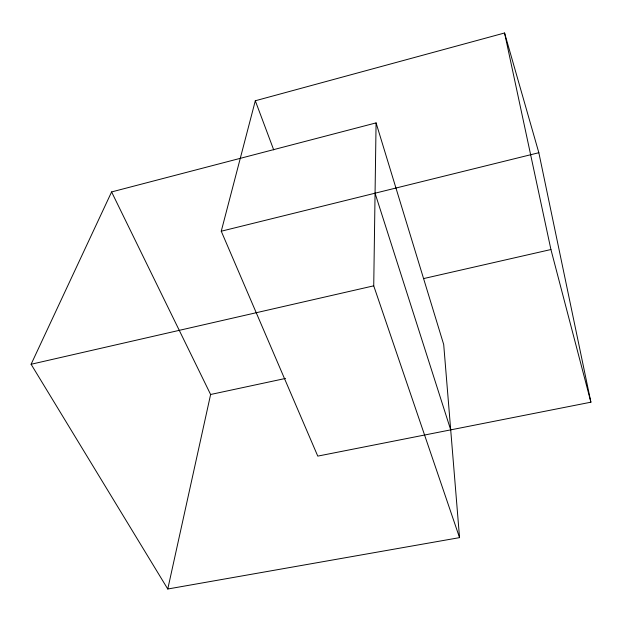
<?xml version="1.0" encoding="UTF-8"?>
<svg xmlns="http://www.w3.org/2000/svg" width="622" height="622" viewBox="0 0 622 622"><rect width="100%" height="100%" fill="white"/><g stroke="black" fill="none" stroke-linecap="round" stroke-linejoin="round"><path stroke-width="0.93" d="M459.541 537.633L373.729 285.832L376.077 122.892L111.595 191.934L31.1 364.267L167.769 589.011L459.541 537.633L443.704 344.534L376.077 122.892M167.769 589.011L210.617 394.488L111.595 191.934M221.253 231.213L255.308 100.764L504.566 32.989L538.839 152.717L590.9 402.193L317.772 456.113L221.253 231.213L538.839 152.717M31.1 364.267L373.729 285.832M423.411 278.625L550.929 249.531L590.9 402.193M210.617 394.488L285.56 378.433M255.308 100.764L273.703 149.879M375.058 193.201L450.701 429.872M504.566 32.989L550.929 249.531"/></g></svg>
